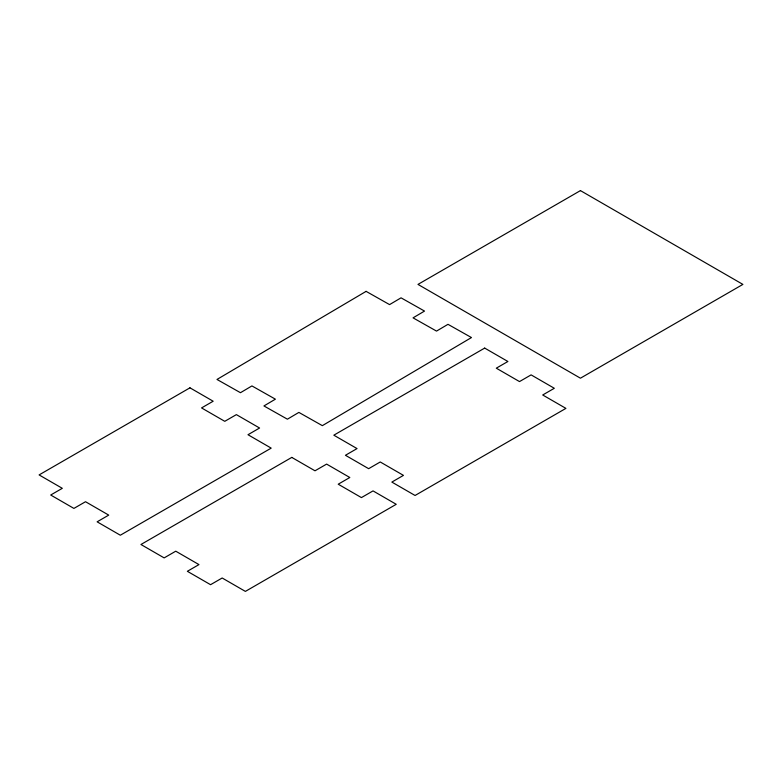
<?xml version="1.0" encoding="UTF-8"?>
<svg xmlns="http://www.w3.org/2000/svg" width="782" height="782" viewBox="0 0 782 782"><rect width="100%" height="100%" fill="white"/><g stroke="black" fill="none" stroke-linecap="round" stroke-linejoin="round"><path stroke-width="1.17" d="M366.103 291.363L216.985 379.456L240.465 392.701L251.931 385.927L275.401 399.172L263.935 405.946L287.405 419.191L298.88 412.407L322.35 425.652L471.468 337.56L447.988 324.325L436.522 331.099L413.052 317.854L424.518 311.08L401.049 297.834L389.573 304.609L366.103 291.363M189.958 387.823L39.1 474.918L62.306 488.32L50.703 495.016L73.909 508.417L85.521 501.721L108.727 515.113L97.124 521.819L120.33 535.22L271.188 448.125L247.982 434.724L259.585 428.018L236.379 414.626L224.766 421.322L201.56 407.921L213.163 401.225L189.958 387.823M580.439 190.603L417.979 284.404L580.439 378.195L742.9 284.404L580.439 190.603M291.794 457.402L140.946 544.497L164.152 557.898L175.755 551.193L198.96 564.594L187.357 571.3L210.563 584.692L222.176 577.996L245.382 591.397L396.239 504.302L373.034 490.901L361.421 497.596L338.215 484.205L349.818 477.499L326.612 464.097L315.009 470.803L291.794 457.402M484.684 348.088L333.826 435.183L357.042 448.585L345.439 455.28L368.645 468.682L380.248 461.976L403.453 475.378L391.85 482.083L415.066 495.475L565.914 408.38L542.708 394.988L554.311 388.283L531.105 374.881L519.502 381.587L496.296 368.185L507.899 361.489L484.684 348.088"/></g></svg>
